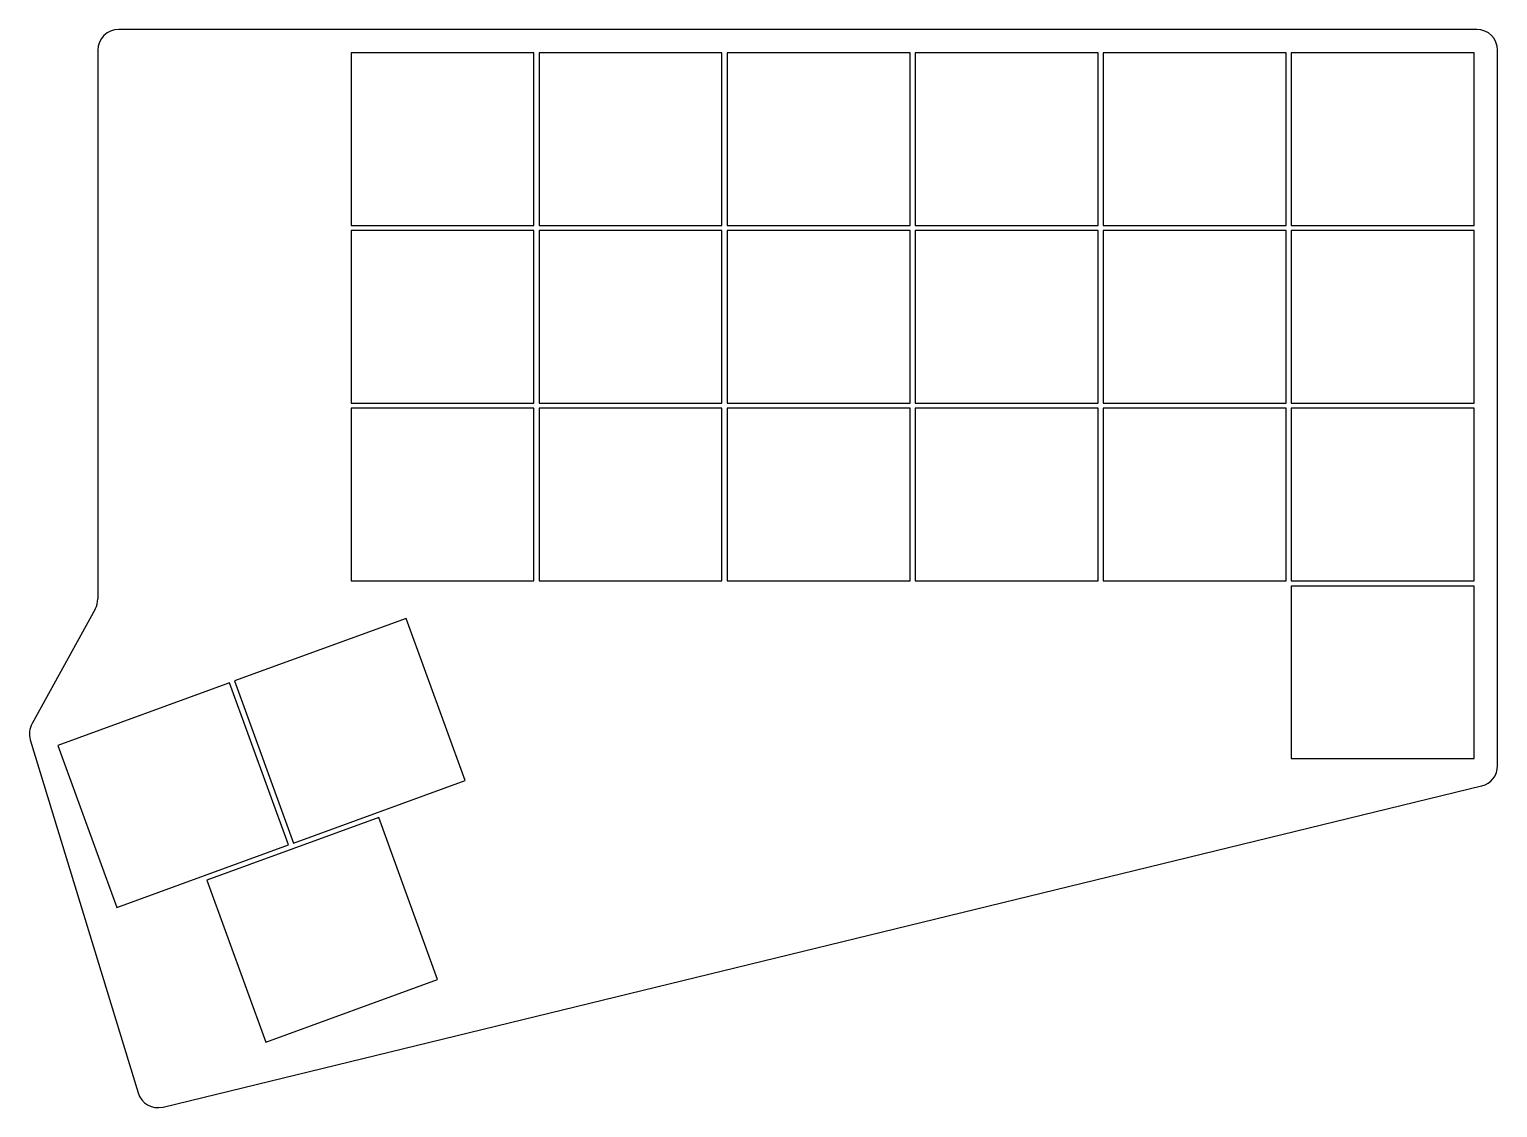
# Model space of a CAD drawing. Header units: millimetres. Extents: x 280 to 421, y -142 to -38.
import ezdxf

# ---------------------------------------------------------------- set-up
doc = ezdxf.new("R2010")
doc.units = ezdxf.units.MM

msp = doc.modelspace()

# ---------------------------------------------------------------- linework, layer by layer
for p, q in [((419, -38.5), (289, -38.5)), ((287, -40.5), (287, -92.98)), ((328.75, -40.75), (311.25, -40.75)), ((311.25, -40.75), (311.25, -57.25)), ((328.75, -57.25), (328.75, -40.75)), ((346.75, -40.75), (329.25, -40.75)), ((329.25, -40.75), (329.25, -57.25)), ((346.75, -57.25), (346.75, -40.75)), ((364.75, -40.75), (347.25, -40.75)), ((347.25, -40.75), (347.25, -57.25)), ((364.75, -57.25), (364.75, -40.75)), ((382.75, -40.75), (365.25, -40.75)), ((365.25, -40.75), (365.25, -57.25)), ((382.75, -57.25), (382.75, -40.75)), ((400.75, -40.75), (383.25, -40.75)), ((383.25, -40.75), (383.25, -57.25)), ((400.75, -57.25), (400.75, -40.75)), ((418.75, -40.75), (401.25, -40.75)), ((401.25, -40.75), (401.25, -57.25)), ((418.75, -57.25), (418.75, -40.75)), ((421, -108.93), (421, -40.5)), ((311.25, -57.25), (328.75, -57.25)), ((329.25, -57.25), (346.75, -57.25)), ((347.25, -57.25), (364.75, -57.25)), ((365.25, -57.25), (382.75, -57.25)), ((383.25, -57.25), (400.75, -57.25)), ((401.25, -57.25), (418.75, -57.25)), ((328.75, -57.75), (311.25, -57.75)), ((311.25, -57.75), (311.25, -74.25)), ((328.75, -74.25), (328.75, -57.75)), ((346.75, -57.75), (329.25, -57.75)), ((329.25, -57.75), (329.25, -74.25)), ((346.75, -74.25), (346.75, -57.75)), ((364.75, -57.75), (347.25, -57.75)), ((347.25, -57.75), (347.25, -74.25)), ((364.75, -74.25), (364.75, -57.75)), ((382.75, -57.75), (365.25, -57.75)), ((365.25, -57.75), (365.25, -74.25)), ((382.75, -74.25), (382.75, -57.75)), ((400.75, -57.75), (383.25, -57.75)), ((383.25, -57.75), (383.25, -74.25)), ((400.75, -74.25), (400.75, -57.75)), ((418.75, -57.75), (401.25, -57.75)), ((401.25, -57.75), (401.25, -74.25)), ((418.75, -74.25), (418.75, -57.75)), ((311.25, -74.25), (328.75, -74.25)), ((329.25, -74.25), (346.75, -74.25)), ((347.25, -74.25), (364.75, -74.25)), ((365.25, -74.25), (382.75, -74.25)), ((383.25, -74.25), (400.75, -74.25)), ((401.25, -74.25), (418.75, -74.25)), ((328.75, -74.75), (311.25, -74.75)), ((311.25, -74.75), (311.25, -91.25)), ((328.75, -91.25), (328.75, -74.75)), ((346.75, -74.75), (329.25, -74.75)), ((329.25, -74.75), (329.25, -91.25)), ((346.75, -91.25), (346.75, -74.75)), ((364.75, -74.75), (347.25, -74.75)), ((347.25, -74.75), (347.25, -91.25)), ((364.75, -91.25), (364.75, -74.75)), ((382.75, -74.75), (365.25, -74.75)), ((365.25, -74.75), (365.25, -91.25)), ((382.75, -91.25), (382.75, -74.75)), ((400.75, -74.75), (383.25, -74.75)), ((383.25, -74.75), (383.25, -91.25)), ((400.75, -91.25), (400.75, -74.75)), ((418.75, -74.75), (401.25, -74.75)), ((401.25, -74.75), (401.25, -91.25)), ((418.75, -91.25), (418.75, -74.75)), ((311.25, -91.25), (328.75, -91.25)), ((329.25, -91.25), (346.75, -91.25)), ((347.25, -91.25), (364.75, -91.25)), ((365.25, -91.25), (382.75, -91.25)), ((383.25, -91.25), (400.75, -91.25)), ((401.25, -91.25), (418.75, -91.25)), ((418.75, -91.75), (401.25, -91.75)), ((401.25, -91.75), (401.25, -108.25)), ((418.75, -108.25), (418.75, -91.75)), ((286.75, -93.95), (280.7, -104.9)), ((316.53, -94.85), (300.08, -100.83)), ((322.17, -110.35), (316.53, -94.85)), ((299.61, -101), (283.17, -106.99)), ((305.26, -116.51), (299.61, -101)), ((300.08, -100.83), (305.73, -116.34)), ((280.53, -106.45), (290.85, -140.23)), ((283.17, -106.99), (288.81, -122.49)), ((401.25, -108.25), (418.75, -108.25)), ((293.24, -141.59), (419.47, -110.87)), ((305.73, -116.34), (322.17, -110.35)), ((313.89, -113.9), (297.44, -119.89)), ((319.53, -129.4), (313.89, -113.9)), ((288.81, -122.49), (305.26, -116.51)), ((297.44, -119.89), (303.08, -135.39)), ((303.08, -135.39), (319.53, -129.4))]:
    msp.add_line(p, q)
for centre, start, end in [((289, -40.5), 90, 180), ((419, -40.5), 0, 90), ((285, -92.98), 331.0637, 0), ((282.45, -105.87), 151.0637, 196.9872), ((419, -108.93), 283.6766, 0), ((292.76, -139.65), 196.9872, 283.6766)]:
    msp.add_arc(centre, 2, start, end)

doc.saveas('drawing.dxf')
